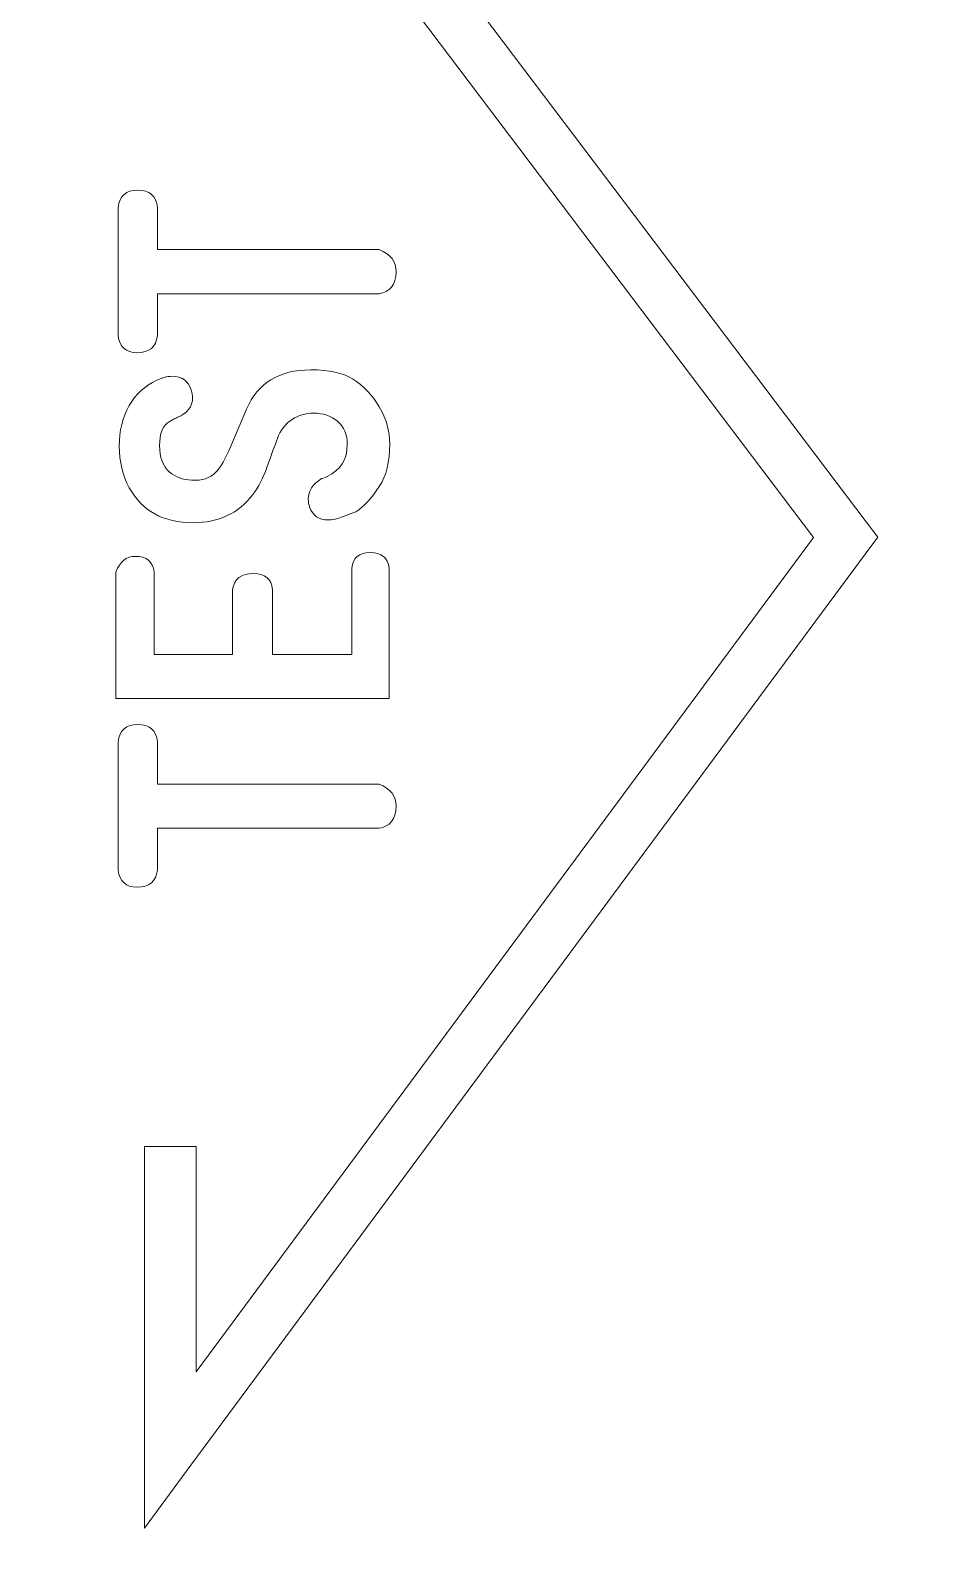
# Model space of a CAD drawing. Header units: millimetres. Extents: x -73 to 73, y -114 to 114.
# Drawn here: x -24.58 to -11.33, y 66.42 to 88.58 of the extents above; entities that cross this region are included whole.
import ezdxf

# ---------------------------------------------------------------- set-up
doc = ezdxf.new("R2010")
doc.units = ezdxf.units.MM
doc.header["$MEASUREMENT"] = 0
doc.layers.add('LED', color=7, linetype='Continuous')

msp = doc.modelspace()

# ---------------------------------------------------------------- linework, layer by layer
at = {"layer": 'LED', "color": 250, "lineweight": 9}
msp.add_open_spline([(31.5251, 113.7512), (31.5251, 113.7512), (70.7249, 113.7512), (70.7249, 113.7512), (70.7249, 113.7512), (71.1229, 113.7514), (71.5029, 113.5935), (71.7846, 113.3122), (71.7846, 113.3122), (72.0662, 113.0309), (72.2246, 112.6493), (72.2249, 112.2512), (72.2249, 112.2512), (72.2249, 112.2512), (72.2249, 107.7637), (72.2249, 107.7637), (72.2249, 107.7637), (72.2251, 107.3656), (72.0672, 106.9856), (71.7859, 106.704), (71.7859, 106.704), (71.5046, 106.4223), (71.1229, 106.2639), (70.7249, 106.2637), (70.7249, 106.2637), (70.7249, 106.2637), (68.2624, 106.2637), (68.2624, 106.2637), (68.2624, 106.2637), (66.1188, 106.2637), (64.138, 105.1201), (63.0662, 103.2637), (63.0662, 103.2637), (61.9944, 101.4073), (61.9944, 99.1201), (63.0662, 97.2637), (63.0662, 97.2637), (64.138, 95.4073), (66.1188, 94.2637), (68.2624, 94.2637), (68.2624, 94.2637), (68.2624, 94.2637), (70.7249, 94.2637), (70.7249, 94.2637), (70.7249, 94.2637), (71.1229, 94.2639), (71.5029, 94.106), (71.7846, 93.8247), (71.7846, 93.8247), (72.0662, 93.5434), (72.2246, 93.1618), (72.2249, 92.7637), (72.2249, 92.7637), (72.2249, 92.7637), (72.2249, 69.6637), (72.2249, 69.6637), (72.2249, 69.6637), (72.2251, 69.2656), (72.0672, 68.8856), (71.7859, 68.604), (71.7859, 68.604), (71.5046, 68.3223), (71.1229, 68.1639), (70.7249, 68.1637), (70.7249, 68.1637), (70.7249, 68.1637), (68.2624, 68.1637), (68.2624, 68.1637), (68.2624, 68.1637), (66.1188, 68.1637), (64.138, 67.0201), (63.0662, 65.1637), (63.0662, 65.1637), (61.9944, 63.3073), (61.9944, 61.0201), (63.0662, 59.1637), (63.0662, 59.1637), (64.138, 57.3073), (66.1188, 56.1637), (68.2624, 56.1637), (68.2624, 56.1637), (68.2624, 56.1637), (70.7249, 56.1637), (70.7249, 56.1637), (70.7249, 56.1637), (71.1229, 56.1639), (71.5029, 56.006), (71.7846, 55.7247), (71.7846, 55.7247), (72.0662, 55.4434), (72.2246, 55.0618), (72.2249, 54.6637), (72.2249, 54.6637), (72.2249, 54.6637), (72.2249, 50.1762), (72.2249, 50.1762), (72.2249, 50.1762), (72.2251, 49.7781), (72.0672, 49.3981), (71.7859, 49.1165), (71.7859, 49.1165), (71.5046, 48.8348), (71.1229, 48.6764), (70.7249, 48.6762), (70.7249, 48.6762), (70.7249, 48.6762), (31.5274, 48.6762), (31.5274, 48.6762), (31.5274, 48.6762), (31.5266, 48.6762), (31.5259, 48.6762), (31.5251, 48.6762), (31.5251, 48.6762), (31.5251, 48.6762), (-31.5251, 48.6762), (-31.5251, 48.6762), (-31.5251, 48.6762), (-31.5259, 48.6762), (-31.5266, 48.6762), (-31.5274, 48.6762), (-31.5274, 48.6762), (-31.5274, 48.6762), (-70.7249, 48.6762), (-70.7249, 48.6762), (-70.7249, 48.6762), (-71.1229, 48.6764), (-71.5046, 48.8348), (-71.7859, 49.1165), (-71.7859, 49.1165), (-72.0672, 49.3981), (-72.2251, 49.7781), (-72.2249, 50.1762), (-72.2249, 50.1762), (-72.2249, 50.1762), (-72.2249, 54.6637), (-72.2249, 54.6637), (-72.2249, 54.6637), (-72.2246, 55.0618), (-72.0662, 55.4434), (-71.7846, 55.7247), (-71.7846, 55.7247), (-71.5029, 56.006), (-71.1229, 56.1639), (-70.7249, 56.1637), (-70.7249, 56.1637), (-70.7249, 56.1637), (-68.2624, 56.1637), (-68.2624, 56.1637), (-68.2624, 56.1637), (-66.1188, 56.1637), (-64.138, 57.3073), (-63.0662, 59.1637), (-63.0662, 59.1637), (-61.9944, 61.0201), (-61.9944, 63.3073), (-63.0662, 65.1637), (-63.0662, 65.1637), (-64.138, 67.0201), (-66.1188, 68.1637), (-68.2624, 68.1637), (-68.2624, 68.1637), (-68.2624, 68.1637), (-70.7249, 68.1637), (-70.7249, 68.1637), (-70.7249, 68.1637), (-71.1229, 68.1639), (-71.5046, 68.3223), (-71.7859, 68.604), (-71.7859, 68.604), (-72.0672, 68.8856), (-72.2251, 69.2656), (-72.2249, 69.6637), (-72.2249, 69.6637), (-72.2249, 69.6637), (-72.2249, 92.7637), (-72.2249, 92.7637), (-72.2249, 92.7637), (-72.2246, 93.1618), (-72.0662, 93.5434), (-71.7846, 93.8247), (-71.7846, 93.8247), (-71.5029, 94.106), (-71.1229, 94.2639), (-70.7249, 94.2637), (-70.7249, 94.2637), (-70.7249, 94.2637), (-68.2624, 94.2637), (-68.2624, 94.2637), (-68.2624, 94.2637), (-66.1188, 94.2637), (-64.138, 95.4073), (-63.0662, 97.2637), (-63.0662, 97.2637), (-61.9944, 99.1201), (-61.9944, 101.4073), (-63.0662, 103.2637), (-63.0662, 103.2637), (-64.138, 105.1201), (-66.1188, 106.2637), (-68.2624, 106.2637), (-68.2624, 106.2637), (-68.2624, 106.2637), (-70.7249, 106.2637), (-70.7249, 106.2637), (-70.7249, 106.2637), (-71.1229, 106.2639), (-71.5046, 106.4223), (-71.7859, 106.704), (-71.7859, 106.704), (-72.0672, 106.9856), (-72.2251, 107.3656), (-72.2249, 107.7637), (-72.2249, 107.7637), (-72.2249, 107.7637), (-72.2249, 112.2512), (-72.2249, 112.2512), (-72.2249, 112.2512), (-72.2246, 112.6493), (-72.0662, 113.0309), (-71.7846, 113.3122), (-71.7846, 113.3122), (-71.5029, 113.5935), (-71.1229, 113.7514), (-70.7249, 113.7512), (-70.7249, 113.7512), (-70.7249, 113.7512), (-31.5251, 113.7512), (-31.5251, 113.7512), (-31.5251, 113.7512), (-31.5251, 113.7512), (31.5251, 113.7512), (31.5251, 113.7512)], degree=3, knots=[0, 0, 0, 0, 0.0169492, 0.0169492, 0.0169492, 0.0169492, 0.0338983, 0.0338983, 0.0338983, 0.0338983, 0.0508475, 0.0508475, 0.0508475, 0.0508475, 0.0677966, 0.0677966, 0.0677966, 0.0677966, 0.0847458, 0.0847458, 0.0847458, 0.0847458, 0.1016949, 0.1016949, 0.1016949, 0.1016949, 0.1186441, 0.1186441, 0.1186441, 0.1186441, 0.1355932, 0.1355932, 0.1355932, 0.1355932, 0.1525424, 0.1525424, 0.1525424, 0.1525424, 0.1694915, 0.1694915, 0.1694915, 0.1694915, 0.1864407, 0.1864407, 0.1864407, 0.1864407, 0.2033898, 0.2033898, 0.2033898, 0.2033898, 0.220339, 0.220339, 0.220339, 0.220339, 0.2372881, 0.2372881, 0.2372881, 0.2372881, 0.2542373, 0.2542373, 0.2542373, 0.2542373, 0.2711864, 0.2711864, 0.2711864, 0.2711864, 0.2881356, 0.2881356, 0.2881356, 0.2881356, 0.3050847, 0.3050847, 0.3050847, 0.3050847, 0.3220339, 0.3220339, 0.3220339, 0.3220339, 0.3389831, 0.3389831, 0.3389831, 0.3389831, 0.3559322, 0.3559322, 0.3559322, 0.3559322, 0.3728814, 0.3728814, 0.3728814, 0.3728814, 0.3898305, 0.3898305, 0.3898305, 0.3898305, 0.4067797, 0.4067797, 0.4067797, 0.4067797, 0.4237288, 0.4237288, 0.4237288, 0.4237288, 0.440678, 0.440678, 0.440678, 0.440678, 0.4576271, 0.4576271, 0.4576271, 0.4576271, 0.4745763, 0.4745763, 0.4745763, 0.4745763, 0.4915254, 0.4915254, 0.4915254, 0.4915254, 0.5084746, 0.5084746, 0.5084746, 0.5084746, 0.5254237, 0.5254237, 0.5254237, 0.5254237, 0.5423729, 0.5423729, 0.5423729, 0.5423729, 0.559322, 0.559322, 0.559322, 0.559322, 0.5762712, 0.5762712, 0.5762712, 0.5762712, 0.5932203, 0.5932203, 0.5932203, 0.5932203, 0.6101695, 0.6101695, 0.6101695, 0.6101695, 0.6271186, 0.6271186, 0.6271186, 0.6271186, 0.6440678, 0.6440678, 0.6440678, 0.6440678, 0.6610169, 0.6610169, 0.6610169, 0.6610169, 0.6779661, 0.6779661, 0.6779661, 0.6779661, 0.6949153, 0.6949153, 0.6949153, 0.6949153, 0.7118644, 0.7118644, 0.7118644, 0.7118644, 0.7288136, 0.7288136, 0.7288136, 0.7288136, 0.7457627, 0.7457627, 0.7457627, 0.7457627, 0.7627119, 0.7627119, 0.7627119, 0.7627119, 0.779661, 0.779661, 0.779661, 0.779661, 0.7966102, 0.7966102, 0.7966102, 0.7966102, 0.8135593, 0.8135593, 0.8135593, 0.8135593, 0.8305085, 0.8305085, 0.8305085, 0.8305085, 0.8474576, 0.8474576, 0.8474576, 0.8474576, 0.8644068, 0.8644068, 0.8644068, 0.8644068, 0.8813559, 0.8813559, 0.8813559, 0.8813559, 0.8983051, 0.8983051, 0.8983051, 0.8983051, 0.9152542, 0.9152542, 0.9152542, 0.9152542, 0.9322034, 0.9322034, 0.9322034, 0.9322034, 0.9491525, 0.9491525, 0.9491525, 0.9491525, 0.9661017, 0.9661017, 0.9661017, 0.9661017, 1, 1, 1, 1], dxfattribs=at)
at = {"layer": 'LED', "color": 240, "lineweight": 9}
for points, knots in [([(-22.9319, 67.9508), (-22.9319, 67.9508), (-22.9319, 72.3618), (-22.9319, 72.3618), (-22.9319, 72.3618), (-22.9319, 72.3618), (-22.1819, 72.3618), (-22.1819, 72.3618), (-22.1819, 72.3618), (-22.1819, 72.3618), (-22.1819, 69.0866), (-22.1819, 69.0866), (-22.1819, 69.0866), (-22.1819, 69.0866), (-13.2171, 81.2083), (-13.2171, 81.2083), (-13.2171, 81.2083), (-13.2171, 81.2083), (-22.1819, 93.0769), (-22.1819, 93.0769), (-22.1819, 93.0769), (-22.1819, 93.0769), (-22.1819, 89.7658), (-22.1819, 89.7658), (-22.1819, 89.7658), (-22.1819, 89.7658), (-22.9319, 89.7658), (-22.9319, 89.7658), (-22.9319, 89.7658), (-22.9319, 89.7658), (-22.9319, 94.1948), (-22.9319, 94.1948), (-22.9319, 94.1948), (-22.9319, 94.1948), (-22.9319, 95.3124), (-22.9319, 95.3124), (-22.9319, 95.3124), (-22.9319, 95.3124), (-22.2581, 94.4204), (-22.2581, 94.4204), (-22.2581, 94.4204), (-22.2581, 94.4204), (-12.4511, 81.4367), (-12.4511, 81.4367), (-12.4511, 81.4367), (-12.4511, 81.4367), (-12.283, 81.2137), (-12.283, 81.2137), (-12.283, 81.2137), (-12.283, 81.2137), (-12.4497, 80.9881), (-12.4497, 80.9881), (-12.4497, 80.9881), (-12.4497, 80.9881), (-22.2566, 67.7281), (-22.2566, 67.7281), (-22.2566, 67.7281), (-22.2566, 67.7281), (-22.9319, 66.8151), (-22.9319, 66.8151), (-22.9319, 66.8151), (-22.9319, 66.8151), (-22.9319, 67.9508), (-22.9319, 67.9508)], [0, 0, 0, 0, 0.0588235, 0.0588235, 0.0588235, 0.0588235, 0.1176471, 0.1176471, 0.1176471, 0.1176471, 0.1764706, 0.1764706, 0.1764706, 0.1764706, 0.2352941, 0.2352941, 0.2352941, 0.2352941, 0.2941176, 0.2941176, 0.2941176, 0.2941176, 0.3529412, 0.3529412, 0.3529412, 0.3529412, 0.4117647, 0.4117647, 0.4117647, 0.4117647, 0.4705882, 0.4705882, 0.4705882, 0.4705882, 0.5294118, 0.5294118, 0.5294118, 0.5294118, 0.5882353, 0.5882353, 0.5882353, 0.5882353, 0.6470588, 0.6470588, 0.6470588, 0.6470588, 0.7058824, 0.7058824, 0.7058824, 0.7058824, 0.7647059, 0.7647059, 0.7647059, 0.7647059, 0.8235294, 0.8235294, 0.8235294, 0.8235294, 0.8823529, 0.8823529, 0.8823529, 0.8823529, 1, 1, 1, 1]), ([(-22.7429, 85.3934), (-22.7429, 85.3934), (-19.5236, 85.3934), (-19.5236, 85.3934), (-19.5236, 85.3934), (-19.3559, 85.3262), (-19.2732, 85.2179), (-19.2765, 85.0696), (-19.2765, 85.0696), (-19.2832, 84.8787), (-19.3649, 84.7727), (-19.5236, 84.7523), (-19.5236, 84.7523), (-19.5236, 84.7523), (-22.7429, 84.7526), (-22.7429, 84.7526), (-22.7429, 84.7526), (-22.7429, 84.7526), (-22.7429, 84.1426), (-22.7429, 84.1426), (-22.7429, 84.1426), (-22.7602, 83.9779), (-22.8602, 83.895), (-23.0403, 83.895), (-23.0403, 83.895), (-23.198, 83.8951), (-23.2897, 83.9777), (-23.3137, 84.1426), (-23.3137, 84.1426), (-23.3137, 84.1426), (-23.3137, 86.0057), (-23.3137, 86.0057), (-23.3137, 86.0057), (-23.293, 86.174), (-23.198, 86.258), (-23.0303, 86.258), (-23.0303, 86.258), (-22.8552, 86.258), (-22.7594, 86.1738), (-22.7429, 86.0057), (-22.7429, 86.0057), (-22.7429, 86.0057), (-22.7429, 85.3934), (-22.7429, 85.3934)], [0, 0, 0, 0, 0.0833333, 0.0833333, 0.0833333, 0.0833333, 0.1666667, 0.1666667, 0.1666667, 0.1666667, 0.25, 0.25, 0.25, 0.25, 0.3333333, 0.3333333, 0.3333333, 0.3333333, 0.4166667, 0.4166667, 0.4166667, 0.4166667, 0.5, 0.5, 0.5, 0.5, 0.5833333, 0.5833333, 0.5833333, 0.5833333, 0.6666667, 0.6666667, 0.6666667, 0.6666667, 0.75, 0.75, 0.75, 0.75, 0.8333333, 0.8333333, 0.8333333, 0.8333333, 1, 1, 1, 1]), ([(-19.9102, 83.5162), (-19.7491, 83.4138), (-19.6194, 83.2778), (-19.5211, 83.108), (-19.5211, 83.108), (-19.4195, 82.9336), (-19.3682, 82.7532), (-19.3682, 82.5678), (-19.3682, 82.5678), (-19.3682, 82.3113), (-19.4195, 82.1056), (-19.5211, 81.9508), (-19.5211, 81.9508), (-19.6351, 81.7761), (-19.7491, 81.654), (-19.8623, 81.585), (-19.8623, 81.585), (-19.8879, 81.5711), (-19.9696, 81.5401), (-20.1068, 81.4917), (-20.1068, 81.4917), (-20.1563, 81.4745), (-20.2084, 81.4654), (-20.2613, 81.4654), (-20.2613, 81.4654), (-20.3984, 81.4657), (-20.4893, 81.5277), (-20.5322, 81.6523), (-20.5322, 81.6523), (-20.5454, 81.691), (-20.552, 81.7285), (-20.552, 81.7654), (-20.552, 81.7654), (-20.552, 81.8868), (-20.4884, 81.9867), (-20.3604, 82.0654), (-20.3604, 82.0654), (-20.3497, 82.0654), (-20.3216, 82.0761), (-20.2786, 82.0966), (-20.2786, 82.0966), (-20.0828, 82.1878), (-19.9853, 82.3441), (-19.9853, 82.5646), (-19.9853, 82.5646), (-19.9853, 82.704), (-20.0333, 82.8155), (-20.1283, 82.8981), (-20.1283, 82.8981), (-20.2166, 82.9772), (-20.3331, 83.0163), (-20.4769, 83.0163), (-20.4769, 83.0163), (-20.5892, 83.0164), (-20.6925, 82.9859), (-20.7867, 82.9252), (-20.7867, 82.9252), (-20.8883, 82.8582), (-20.9593, 82.7647), (-20.9998, 82.6465), (-20.9998, 82.6465), (-21.0353, 82.554), (-21.0857, 82.4146), (-21.1518, 82.2285), (-21.1518, 82.2285), (-21.2071, 82.0705), (-21.2749, 81.9392), (-21.355, 81.8352), (-21.355, 81.8352), (-21.5648, 81.5614), (-21.8532, 81.4244), (-22.2191, 81.4244), (-22.2191, 81.4244), (-22.6553, 81.4246), (-22.9659, 81.5941), (-23.151, 81.9334), (-23.151, 81.9334), (-23.2476, 82.1098), (-23.2963, 82.3113), (-23.2963, 82.5385), (-23.2963, 82.5385), (-23.2963, 82.7583), (-23.2484, 82.954), (-23.1534, 83.1268), (-23.1534, 83.1268), (-23.0584, 83.2918), (-22.9238, 83.4146), (-22.7495, 83.4942), (-22.7495, 83.4942), (-22.7495, 83.4942), (-22.6768, 83.5253), (-22.6768, 83.5253), (-22.6768, 83.5253), (-22.6735, 83.5269), (-22.6702, 83.5277), (-22.6669, 83.5277), (-22.6669, 83.5277), (-22.6735, 83.5253), (-22.6768, 83.5237), (-22.6768, 83.5237), (-22.6768, 83.5237), (-22.6751, 83.5238), (-22.6636, 83.5269), (-22.6429, 83.5352), (-22.6429, 83.5352), (-22.6057, 83.5469), (-22.5669, 83.5523), (-22.5264, 83.5523), (-22.5264, 83.5523), (-22.3852, 83.5523), (-22.2926, 83.4844), (-22.2505, 83.3483), (-22.2505, 83.3483), (-22.2381, 83.3115), (-22.2315, 83.2761), (-22.2315, 83.2425), (-22.2315, 83.2425), (-22.2315, 83.1133), (-22.3059, 83.0154), (-22.4537, 82.9514), (-22.4537, 82.9514), (-22.4736, 82.9483), (-22.5223, 82.9213), (-22.6016, 82.8705), (-22.6016, 82.8705), (-22.6743, 82.8107), (-22.7106, 82.704), (-22.7106, 82.5483), (-22.7106, 82.5483), (-22.7106, 82.3736), (-22.6627, 82.2449), (-22.5677, 82.1614), (-22.5677, 82.1614), (-22.4843, 82.09), (-22.3752, 82.0499), (-22.2414, 82.0416), (-22.2414, 82.0416), (-22.096, 82.0336), (-21.9804, 82.0719), (-21.8953, 82.1572), (-21.8953, 82.1572), (-21.8275, 82.2247), (-21.754, 82.3514), (-21.6747, 82.5385), (-21.6747, 82.5385), (-21.6747, 82.5385), (-21.4475, 83.0747), (-21.4475, 83.0747), (-21.4475, 83.0747), (-21.2856, 83.4557), (-20.975, 83.6459), (-20.5157, 83.6459), (-20.5157, 83.6459), (-20.2489, 83.6461), (-20.0473, 83.6024), (-19.9102, 83.5162)], [0, 0, 0, 0, 0.025, 0.025, 0.025, 0.025, 0.05, 0.05, 0.05, 0.05, 0.075, 0.075, 0.075, 0.075, 0.1, 0.1, 0.1, 0.1, 0.125, 0.125, 0.125, 0.125, 0.15, 0.15, 0.15, 0.15, 0.175, 0.175, 0.175, 0.175, 0.2, 0.2, 0.2, 0.2, 0.225, 0.225, 0.225, 0.225, 0.25, 0.25, 0.25, 0.25, 0.275, 0.275, 0.275, 0.275, 0.3, 0.3, 0.3, 0.3, 0.325, 0.325, 0.325, 0.325, 0.35, 0.35, 0.35, 0.35, 0.375, 0.375, 0.375, 0.375, 0.4, 0.4, 0.4, 0.4, 0.425, 0.425, 0.425, 0.425, 0.45, 0.45, 0.45, 0.45, 0.475, 0.475, 0.475, 0.475, 0.5, 0.5, 0.5, 0.5, 0.525, 0.525, 0.525, 0.525, 0.55, 0.55, 0.55, 0.55, 0.575, 0.575, 0.575, 0.575, 0.6, 0.6, 0.6, 0.6, 0.625, 0.625, 0.625, 0.625, 0.65, 0.65, 0.65, 0.65, 0.675, 0.675, 0.675, 0.675, 0.7, 0.7, 0.7, 0.7, 0.725, 0.725, 0.725, 0.725, 0.75, 0.75, 0.75, 0.75, 0.775, 0.775, 0.775, 0.775, 0.8, 0.8, 0.8, 0.8, 0.825, 0.825, 0.825, 0.825, 0.85, 0.85, 0.85, 0.85, 0.875, 0.875, 0.875, 0.875, 0.9, 0.9, 0.9, 0.9, 0.925, 0.925, 0.925, 0.925, 0.95, 0.95, 0.95, 0.95, 1, 1, 1, 1]), ([(-19.3782, 78.8686), (-19.3782, 78.8686), (-23.3451, 78.8686), (-23.3451, 78.8686), (-23.3451, 78.8686), (-23.3451, 78.8686), (-23.3451, 80.7081), (-23.3451, 80.7081), (-23.3451, 80.7081), (-23.2873, 80.8605), (-23.1931, 80.9359), (-23.0642, 80.9359), (-23.0642, 80.9359), (-22.8998, 80.936), (-22.8073, 80.8605), (-22.7883, 80.7081), (-22.7883, 80.7081), (-22.7883, 80.7081), (-22.7883, 79.5099), (-22.7883, 79.5099), (-22.7883, 79.5099), (-22.7883, 79.5099), (-21.6508, 79.5099), (-21.6508, 79.5099), (-21.6508, 79.5099), (-21.6508, 79.5099), (-21.6508, 80.454), (-21.6508, 80.454), (-21.6508, 80.454), (-21.6285, 80.6089), (-21.5268, 80.6866), (-21.3459, 80.6866), (-21.3459, 80.6866), (-21.1799, 80.6868), (-21.0874, 80.6089), (-21.07, 80.454), (-21.07, 80.454), (-21.07, 80.454), (-21.07, 79.5099), (-21.07, 79.5099), (-21.07, 79.5099), (-21.07, 79.5099), (-19.9201, 79.5099), (-19.9201, 79.5099), (-19.9201, 79.5099), (-19.9201, 79.5099), (-19.9201, 80.763), (-19.9201, 80.763), (-19.9201, 80.763), (-19.9052, 80.9156), (-19.816, 80.9917), (-19.6516, 80.9917), (-19.6516, 80.9917), (-19.4855, 80.9918), (-19.3947, 80.9155), (-19.3782, 80.7637), (-19.3782, 80.7637), (-19.3782, 80.7637), (-19.3782, 78.8686), (-19.3782, 78.8686)], [0, 0, 0, 0, 0.0625, 0.0625, 0.0625, 0.0625, 0.125, 0.125, 0.125, 0.125, 0.1875, 0.1875, 0.1875, 0.1875, 0.25, 0.25, 0.25, 0.25, 0.3125, 0.3125, 0.3125, 0.3125, 0.375, 0.375, 0.375, 0.375, 0.4375, 0.4375, 0.4375, 0.4375, 0.5, 0.5, 0.5, 0.5, 0.5625, 0.5625, 0.5625, 0.5625, 0.625, 0.625, 0.625, 0.625, 0.6875, 0.6875, 0.6875, 0.6875, 0.75, 0.75, 0.75, 0.75, 0.8125, 0.8125, 0.8125, 0.8125, 0.875, 0.875, 0.875, 0.875, 1, 1, 1, 1]), ([(-22.7429, 77.627), (-22.7429, 77.627), (-19.5236, 77.627), (-19.5236, 77.627), (-19.5236, 77.627), (-19.3559, 77.5597), (-19.2732, 77.4515), (-19.2765, 77.3031), (-19.2765, 77.3031), (-19.2832, 77.1121), (-19.3649, 77.0063), (-19.5236, 76.9858), (-19.5236, 76.9858), (-19.5236, 76.9858), (-22.7429, 76.9858), (-22.7429, 76.9858), (-22.7429, 76.9858), (-22.7429, 76.9858), (-22.7429, 76.3761), (-22.7429, 76.3761), (-22.7429, 76.3761), (-22.7602, 76.2113), (-22.8602, 76.1284), (-23.0403, 76.1284), (-23.0403, 76.1284), (-23.198, 76.1287), (-23.2897, 76.2112), (-23.3137, 76.3761), (-23.3137, 76.3761), (-23.3137, 76.3761), (-23.3137, 78.2393), (-23.3137, 78.2393), (-23.3137, 78.2393), (-23.293, 78.4072), (-23.198, 78.4916), (-23.0303, 78.4916), (-23.0303, 78.4916), (-22.8552, 78.4917), (-22.7594, 78.4072), (-22.7429, 78.2391), (-22.7429, 78.2391), (-22.7429, 78.2391), (-22.7429, 77.627), (-22.7429, 77.627)], [0, 0, 0, 0, 0.0833333, 0.0833333, 0.0833333, 0.0833333, 0.1666667, 0.1666667, 0.1666667, 0.1666667, 0.25, 0.25, 0.25, 0.25, 0.3333333, 0.3333333, 0.3333333, 0.3333333, 0.4166667, 0.4166667, 0.4166667, 0.4166667, 0.5, 0.5, 0.5, 0.5, 0.5833333, 0.5833333, 0.5833333, 0.5833333, 0.6666667, 0.6666667, 0.6666667, 0.6666667, 0.75, 0.75, 0.75, 0.75, 0.8333333, 0.8333333, 0.8333333, 0.8333333, 1, 1, 1, 1])]:
    msp.add_open_spline(points, degree=3, knots=knots, dxfattribs=at)

doc.saveas('drawing.dxf')
